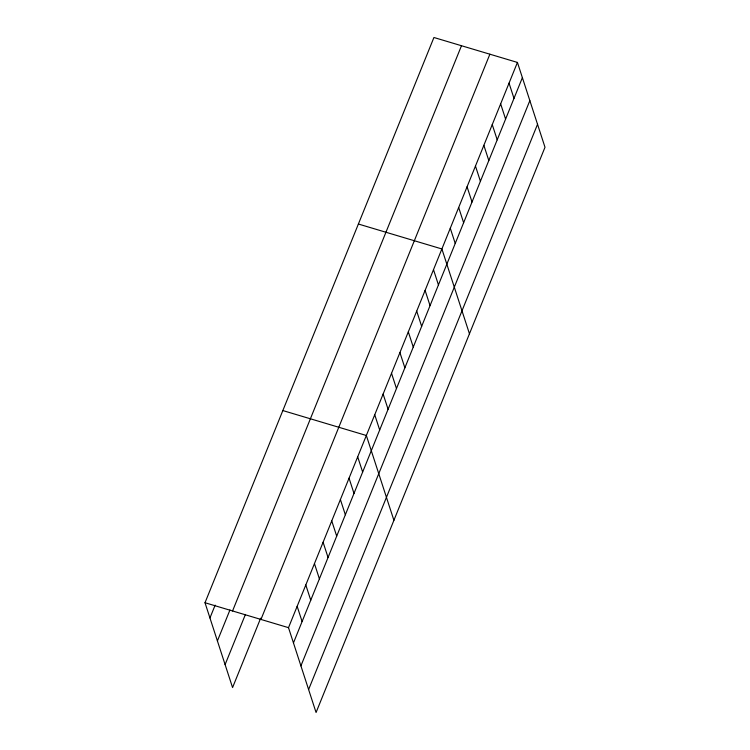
<?xml version="1.0" encoding="UTF-8"?>
<svg xmlns="http://www.w3.org/2000/svg" width="750" height="750" viewBox="0 0 750 750"><rect width="100%" height="100%" fill="white"/><g stroke="black" fill="none" stroke-linecap="round" stroke-linejoin="round"><path stroke-width="1.12" d="M260.672 618.169L232.566 687.572L205.003 602.737L433.931 37.5L517.434 62.428L544.997 147.263L316.069 712.5L288.506 627.666L517.434 62.428M209.944 617.962L215.137 605.156M217.406 640.931L229.95 609.975M232.556 610.969L461.484 45.731M225.103 664.603L245.428 614.419M260.953 619.444L489.881 54.206M293.456 642.9L522.384 77.653M300.919 665.869L529.847 100.622M308.606 689.531L537.534 124.294M358.387 224.025L441.891 248.963L469.453 333.788M282.834 410.559L366.347 435.487L393.909 520.322M205.003 602.737L288.506 627.666M509.044 83.156L513.994 98.381M500.653 103.884L505.594 119.109M492.253 124.603L497.203 139.838M483.863 145.331L488.812 160.556M475.463 166.059L480.413 181.284M467.072 186.778L472.022 202.012M458.681 207.506L463.622 222.731M450.281 228.234L455.231 243.459M433.5 269.681L438.441 284.916M425.1 290.409L430.05 305.634M416.709 311.137L421.659 326.363M408.309 331.856L413.259 347.091M399.919 352.584L404.869 367.809M391.528 373.312L396.469 388.538M383.128 394.041L388.078 409.266M374.738 414.759L379.688 429.994M357.694 456.844L362.644 472.069M349.05 478.191L353.991 493.425M340.397 499.547L345.347 514.772M331.753 520.903L336.694 536.128M323.1 542.259L328.05 557.484M314.456 563.606L319.397 578.831M305.803 584.963L310.753 600.188M297.159 606.319L302.1 621.544"/></g></svg>
